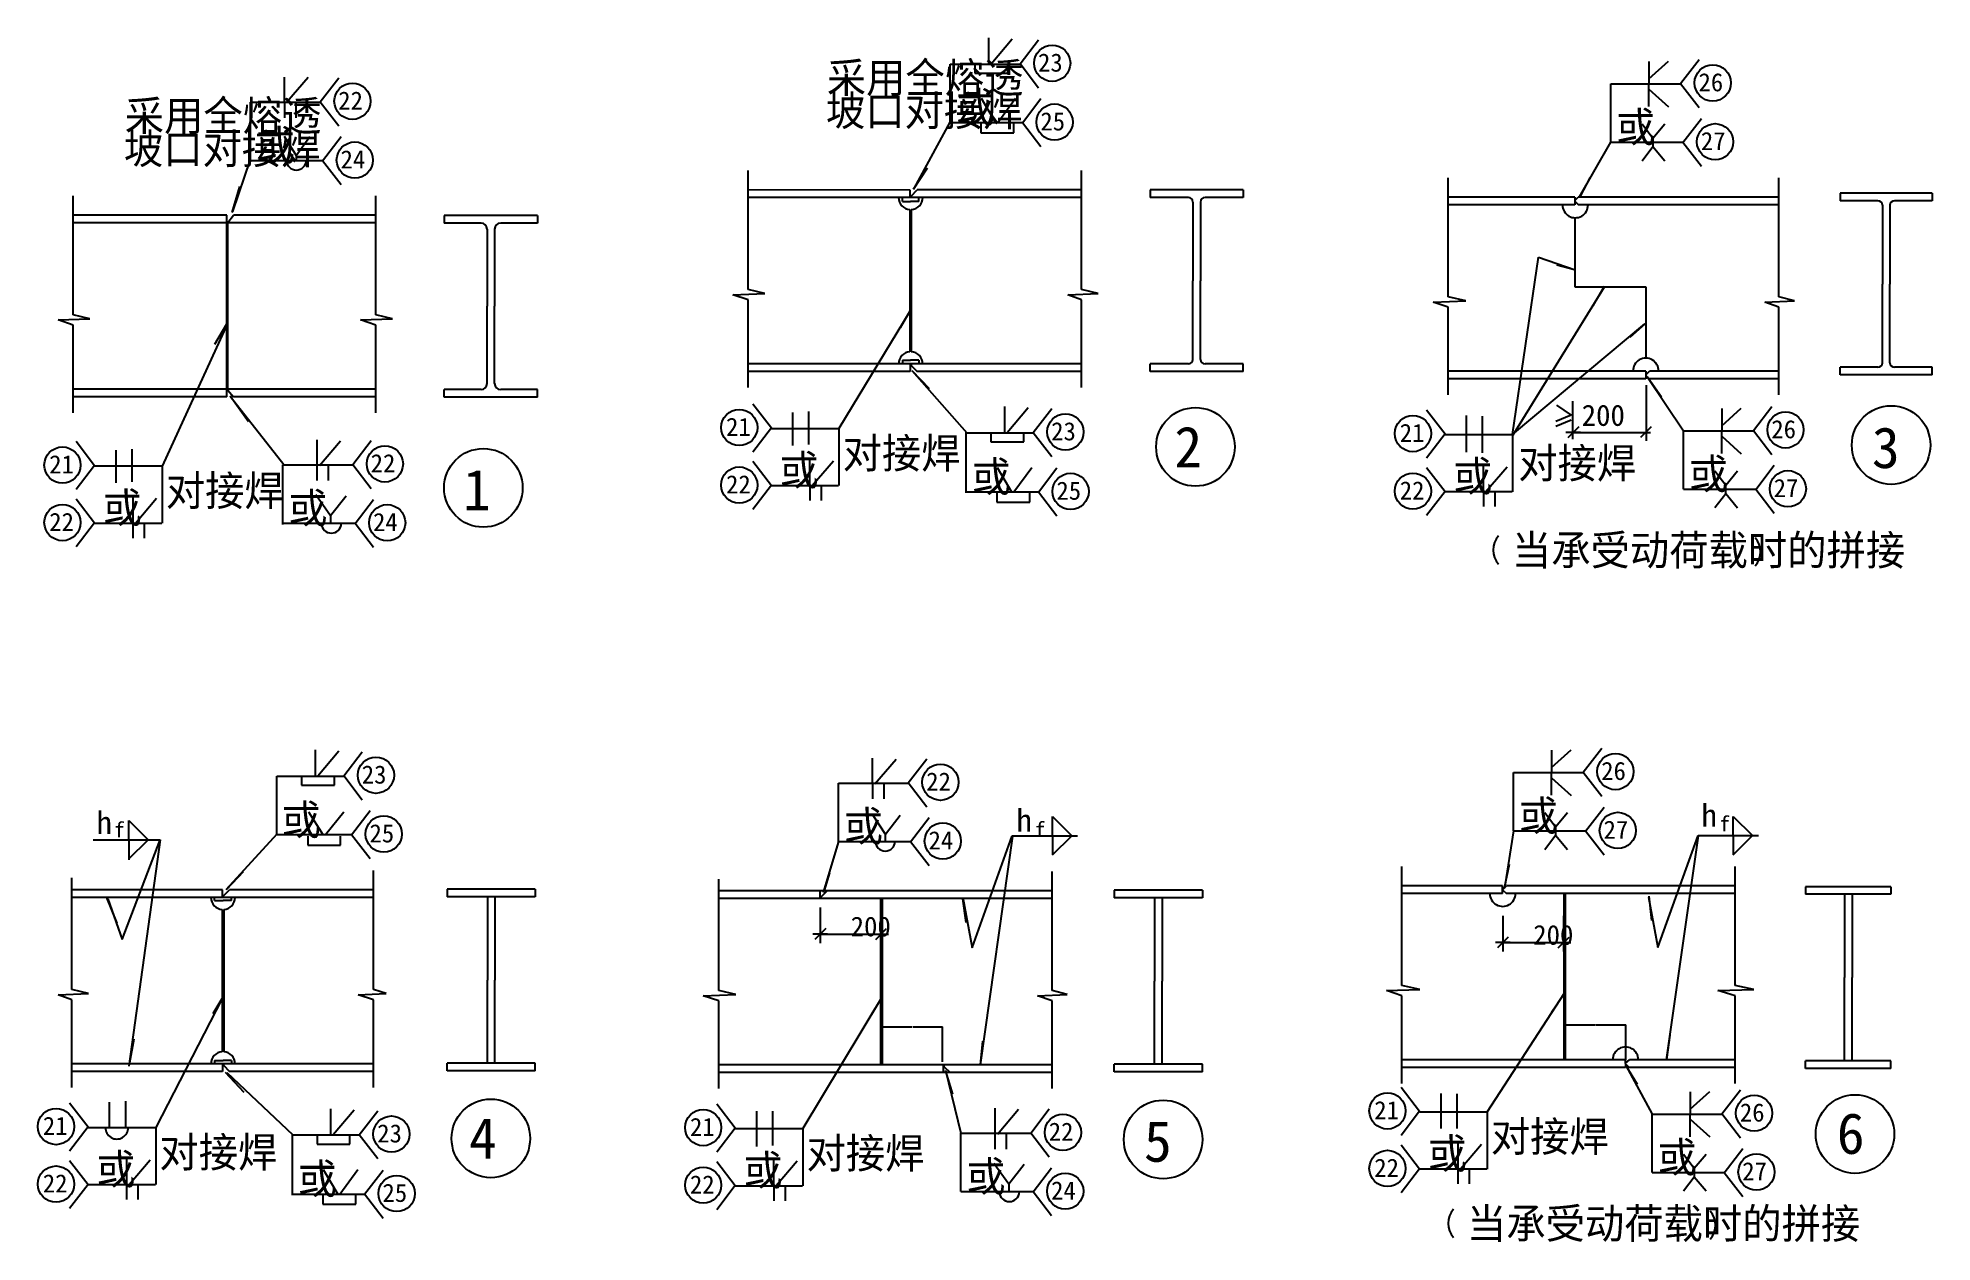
# Model space of a CAD drawing. Header units: metres. Extents: x 3397 to 9658, y 7120 to 11099.
import ezdxf

# ---------------------------------------------------------------- set-up
doc = ezdxf.new("R2010")
doc.units = ezdxf.units.M
for name, color, linetype in [('BOR', 3, 'Continuous'), ('FRAMING', 2, 'Continuous'), ('Z', 4, 'Continuous')]:
    doc.layers.add(name, color=color, linetype=linetype)
doc.dimstyles.get("Standard").update_dxf_attribs({"dimtxt": 2.5, "dimasz": 2.5, "dimexe": 1.25, "dimexo": 0.625, "dimtad": 1, "dimcen": 2.5, "dimazin": 3, "dimtfac": 1, "dimtmove": 0, "dimatfit": 3})

# ---------------------------------------------------------------- blocks, each defined once
blk = doc.blocks.new('CC')
blk.add_line((-24.24, 0), (24.24, 0))
at = {"layer": 'FRAMING', "color": 6}
blk.add_line((-17.83, -17.83), (17.83, 17.83), dxfattribs=at)
blk = doc.blocks.new('_CLOSEDFILLED')
at = {"color": 0, "linetype": 'BYBLOCK'}
blk.add_solid([(-1, 0), (0, 0), (-1, 0)], dxfattribs=at)
blk = doc.blocks.new('*D1')
for p, q in [((6187.25, 7715.12), (6187.25, 7831.28)), ((6187.5, 7831.28), (6286.015, 7831.28)), ((6289.015, 7831.28), (6387.53, 7831.28)), ((6387.78, 7715.12), (6387.78, 7831.28))]:
    blk.add_line(p, q)
at = {"layer": 'Defpoints'}
for p in [(6187.25, 7831.28), (6187.25, 7715.12), (6387.78, 7715.12)]:
    blk.add_point(p, dxfattribs=at)
at = {"xscale": 0.25, "yscale": 0.25, "rotation": 180}
blk.add_blockref('_CLOSEDFILLED', (6187.25, 7831.28), dxfattribs=at)
at = {"xscale": 0.25, "yscale": 0.25}
blk.add_blockref('_CLOSEDFILLED', (6387.78, 7831.28), dxfattribs=at)
at = {"insert": (6287.515, 7831.28), "char_height": 1, "attachment_point": 5}
blk.add_mtext('200', dxfattribs=at)
blk = doc.blocks.new('*D2')
for p, q in [((8445.4, 7721.9), (8445.4, 7838.06)), ((8445.65, 7838.06), (8544.165, 7838.06)), ((8547.165, 7838.06), (8645.68, 7838.06)), ((8645.93, 7721.9), (8645.93, 7838.06))]:
    blk.add_line(p, q)
at = {"layer": 'Defpoints'}
for p in [(8445.4, 7838.06), (8445.4, 7721.9), (8645.93, 7721.9)]:
    blk.add_point(p, dxfattribs=at)
at = {"xscale": 0.25, "yscale": 0.25, "rotation": 180}
blk.add_blockref('_CLOSEDFILLED', (8445.4, 7838.06), dxfattribs=at)
at = {"xscale": 0.25, "yscale": 0.25}
blk.add_blockref('_CLOSEDFILLED', (8645.93, 7838.06), dxfattribs=at)
at = {"insert": (8545.665, 7838.06), "char_height": 1, "attachment_point": 5}
blk.add_mtext('200', dxfattribs=at)

msp = doc.modelspace()

# ---------------------------------------------------------------- linework, layer by layer
for p, q in [((6538.96, 11098.79), (6538.96, 11013.37)), ((6547.6, 11013.37), (6617.47, 11095.3)), ((6643.6, 11012.77), (6704.82, 11092.37)), ((8722.12, 11020.86), (8722.12, 10948.26)), ((8722.21, 10963.21), (8786.73, 11021.64)), ((8826.75, 10947.66), (8887.98, 11027.26)), ((4211.55, 10969.33), (4211.55, 10883.91)), ((4220.19, 10887.53), (4290.06, 10969.45)), ((4330.49, 10887.17), (4391.71, 10966.77)), ((6412.99, 11012.04), (6644.92, 11012.04)), ((6412.99, 10820.4), (6412.99, 11012.04)), ((6494.31, 11012.04), (6494.31, 10981.97)), ((6494.31, 10981.97), (6603.1, 10981.97)), ((6603.1, 10981.97), (6603.1, 11012.04)), ((6643.6, 11013.64), (6704.82, 10934.04)), ((6514.98, 10899.67), (6562.83, 10819.02)), ((6570.04, 10819.02), (6629.01, 10900.07)), ((6651.39, 10818.44), (6712.61, 10898.04)), ((8596.15, 10753.9), (8596.15, 10946.93)), ((8596.15, 10946.93), (8828.08, 10946.93)), ((8722.12, 10872.11), (8722.12, 10944.7)), ((8722.21, 10929.75), (8786.73, 10871.32)), ((8826.75, 10948.52), (8887.98, 10868.93)), ((4099.88, 10689.79), (4099.88, 10886.44)), ((4099.88, 10886.44), (4331.82, 10886.44)), ((4211.99, 10884.18), (4211.99, 10834.28)), ((4249.44, 10884.18), (4249.44, 10834.28)), ((4330.49, 10888.04), (4391.71, 10808.44)), ((8834.55, 10753.33), (8895.77, 10832.93)), ((4211.27, 10773.97), (4250.95, 10710.54)), ((4250.95, 10710.54), (4295.83, 10773.07)), ((4338.28, 10692.84), (4399.51, 10772.44)), ((6293.84, 10601.12), (6412.99, 10820.4)), ((6413.23, 10819.02), (6652.26, 10819.02)), ((6513.79, 10815.42), (6513.79, 10785.35)), ((6513.79, 10785.35), (6622.58, 10785.35)), ((6622.58, 10785.35), (6622.58, 10815.42)), ((6651.39, 10819.3), (6712.61, 10739.71)), ((8699.91, 10814.75), (8735.53, 10767.72)), ((8735.53, 10767.72), (8774.9, 10814.91)), ((4250.95, 10710.54), (4250.95, 10693.47)), ((8492.55, 10574.08), (8596.18, 10753.9)), ((8596.18, 10753.9), (8835.42, 10753.9)), ((8699.91, 10693.09), (8735.53, 10740.12)), ((8734.89, 10768.1), (8734.89, 10739.74)), ((8735.53, 10740.12), (8774.9, 10692.93)), ((8834.55, 10754.19), (8895.77, 10674.6)), ((4098.51, 10696.96), (4040.95, 10525.01)), ((4100.12, 10693.42), (4339.15, 10693.42)), ((4338.28, 10693.7), (4399.51, 10614.11)), ((5744.76, 10266.98), (5744.76, 10660.68)), ((6846.22, 10266.98), (6846.22, 10660.68)), ((8058.25, 10242.9), (8058.25, 10636.61)), ((9151.79, 10242.9), (9151.79, 10636.61)), ((3513.52, 10183.65), (3513.52, 10577.36)), ((4514.18, 10183.65), (4514.18, 10577.36)), ((8270.81, 9788.18), (8357.02, 10374.24)), ((8357.02, 10374.24), (8477.98, 10332.64)), ((8273, 9787.71), (8575.17, 10276.26)), ((5693.67, 10250.04), (5800.41, 10254.28)), ((5744.76, 10233.11), (5693.67, 10250.04)), ((5800.41, 10254.28), (5744.76, 10266.98)), ((5744.76, 9943.12), (5744.76, 10233.11)), ((6801.3, 10250.04), (6901.87, 10254.28)), ((6846.22, 10233.11), (6801.3, 10250.04)), ((6901.87, 10254.28), (6846.22, 10266.98)), ((6846.22, 9943.12), (6846.22, 10233.11)), ((8009.25, 10225.97), (8116.95, 10230.2)), ((8058.25, 10209.03), (8009.25, 10225.97)), ((8116.95, 10230.2), (8058.25, 10242.9)), ((8058.25, 9919.05), (8058.25, 10209.03)), ((9105.2, 10225.97), (9203.26, 10230.2)), ((9151.79, 10209.03), (9105.2, 10225.97)), ((9203.26, 10230.2), (9151.79, 10242.9)), ((9151.79, 9919.05), (9151.79, 10209.03)), ((3464.49, 10166.72), (3569.17, 10170.95)), ((3513.52, 10149.78), (3464.49, 10166.72)), ((3569.17, 10170.95), (3513.52, 10183.65)), ((3513.52, 9859.8), (3513.52, 10149.78)), ((4023.62, 10154.94), (3807.92, 9684.09)), ((4463.08, 10166.72), (4569.83, 10170.95)), ((4514.18, 10149.78), (4463.08, 10166.72)), ((4569.83, 10170.95), (4514.18, 10183.65)), ((4514.18, 9859.8), (4514.18, 10149.78)), ((6280.35, 10197.27), (6045.05, 9808.07)), ((8270.81, 9788.18), (8709.23, 10154.5)), ((6286.31, 10000.28), (6467.56, 9793.94)), ((8717.45, 9978.25), (8836.8, 9800.45)), ((4032.68, 9914.51), (4210.11, 9689.62)), ((8469.56, 9898.61), (8469.56, 9773.05)), ((8712.87, 9951.37), (8712.87, 9767.89)), ((5821.77, 9809.14), (5760.54, 9888.74)), ((5891.39, 9860.79), (5891.39, 9752.44)), ((5944.79, 9864.12), (5944.79, 9755.78)), ((6592.2, 9880.45), (6592.2, 9795.04)), ((6600.83, 9795.04), (6670.7, 9876.97)), ((6687.09, 9794.44), (6748.31, 9874.04)), ((8048.52, 9789.12), (7987.3, 9868.72)), ((8118.15, 9850.78), (8118.15, 9729.5)), ((8171.55, 9849.16), (8171.55, 9727.89)), ((8962.78, 9874.38), (8962.78, 9801.79)), ((8962.86, 9816.74), (9027.39, 9875.17)), ((9067.41, 9801.19), (9128.64, 9880.78)), ((4318.83, 9770.93), (4318.83, 9685.51)), ((4327.46, 9685.51), (4397.33, 9767.44)), ((4437.77, 9688.77), (4498.99, 9768.37)), ((5821.77, 9810), (5760.54, 9730.41)), ((5822.16, 9808.41), (6044.96, 9808.41)), ((6044.96, 9808.41), (6044.96, 9619.36)), ((6466.01, 9595.01), (6466.01, 9795.7)), ((6466.22, 9793.71), (6688.42, 9793.71)), ((6547.55, 9793.71), (6547.55, 9763.64)), ((6656.33, 9763.64), (6656.33, 9793.71)), ((6687.09, 9795.31), (6748.31, 9715.71)), ((8048.52, 9789.99), (7987.3, 9710.39)), ((8048.91, 9788.39), (8271.72, 9788.39)), ((8271.72, 9788.39), (8271.72, 9599.34)), ((8473.38, 9795.39), (8702.26, 9795.39)), ((8679.01, 9795.39), (8727.5, 9795.39)), ((8836.8, 9800.45), (9068.74, 9800.45)), ((8836.8, 9607.43), (8836.8, 9800.45)), ((8962.78, 9725.63), (8962.78, 9798.23)), ((8962.86, 9783.28), (9027.39, 9724.85)), ((9067.41, 9802.05), (9128.64, 9722.46)), ((3584.63, 9685.16), (3523.41, 9764.75)), ((3654.26, 9736.8), (3654.26, 9628.46)), ((3707.66, 9740.14), (3707.66, 9631.79)), ((5948.13, 9704.97), (5948.13, 9619.56)), ((6547.55, 9763.64), (6656.33, 9763.64)), ((3584.63, 9686.02), (3523.41, 9606.43)), ((3585.02, 9684.42), (3807.83, 9684.42)), ((3807.83, 9684.42), (3807.83, 9495.38)), ((4207.16, 9491.39), (4207.16, 9688.04)), ((4207.16, 9688.04), (4439.09, 9688.04)), ((4319.26, 9685.78), (4319.26, 9635.88)), ((4356.72, 9685.78), (4356.72, 9635.88)), ((4437.77, 9689.64), (4498.99, 9610.04)), ((5821.77, 9618.96), (5760.54, 9698.56)), ((5956.77, 9619.56), (6026.64, 9701.49)), ((6568.01, 9679.28), (6615.85, 9598.63)), ((6623.06, 9598.63), (6682.03, 9679.69)), ((6704.41, 9598.06), (6765.63, 9677.66)), ((8048.52, 9598.94), (7987.3, 9678.54)), ((8174.89, 9684.96), (8174.89, 9599.54)), ((8183.52, 9599.54), (8253.39, 9681.47)), ((8940.57, 9668.28), (8976.18, 9621.25)), ((8976.18, 9621.25), (9015.56, 9668.44)), ((9075.2, 9606.86), (9136.43, 9686.45)), ((3711, 9580.99), (3711, 9495.58)), ((4315.66, 9589.51), (4364.81, 9520.87)), ((4364.81, 9520.87), (4416.36, 9585.92)), ((5821.77, 9620.46), (5760.54, 9540.87)), ((5822.4, 9619.54), (6043.9, 9619.54)), ((5948.57, 9619.83), (5948.57, 9569.93)), ((5986.02, 9619.83), (5986.02, 9569.93)), ((6466.25, 9598.63), (6705.28, 9598.63)), ((6566.82, 9595.03), (6566.82, 9564.97)), ((6675.6, 9564.97), (6675.6, 9595.03)), ((6704.41, 9598.92), (6765.63, 9519.33)), ((8048.52, 9599.81), (7987.3, 9520.21)), ((8049.15, 9599.52), (8270.65, 9599.52)), ((8175.33, 9599.81), (8175.33, 9549.91)), ((8212.78, 9599.81), (8212.78, 9549.91)), ((8836.83, 9607.43), (9076.08, 9607.43)), ((8940.57, 9546.62), (8976.18, 9593.65)), ((8975.55, 9621.63), (8975.55, 9593.27)), ((8976.18, 9593.65), (9015.56, 9546.46)), ((9075.2, 9607.72), (9136.43, 9528.12)), ((3584.63, 9494.98), (3523.41, 9574.58)), ((3719.63, 9495.58), (3789.5, 9577.5)), ((4364.81, 9520.87), (4364.81, 9495.02)), ((4445.56, 9494.44), (4506.78, 9574.04)), ((6566.82, 9564.97), (6675.6, 9564.97)), ((3584.63, 9496.48), (3523.41, 9416.88)), ((3585.26, 9495.55), (3806.76, 9495.55)), ((3711.43, 9495.84), (3711.43, 9445.94)), ((3748.89, 9495.84), (3748.89, 9445.94)), ((4207.4, 9495.02), (4446.43, 9495.02)), ((4445.56, 9495.3), (4506.78, 9415.71)), ((4313.38, 8746.25), (4313.38, 8660.84)), ((4322.02, 8660.84), (4391.89, 8742.76)), ((4408.27, 8660.24), (4469.5, 8739.83)), ((6155.08, 8719.26), (6155.08, 8633.85)), ((6163.72, 8633.85), (6233.59, 8715.77)), ((6274.02, 8637.11), (6335.24, 8716.7)), ((8400.51, 8745.32), (8400.51, 8672.73)), ((8400.6, 8687.68), (8465.12, 8746.11)), ((8505.14, 8672.13), (8566.37, 8751.72)), ((4187.41, 8659.5), (4409.6, 8659.5)), ((4187.41, 8466.48), (4187.41, 8659.5)), ((4268.73, 8659.5), (4268.73, 8629.44)), ((4377.51, 8629.44), (4377.51, 8659.5)), ((4408.27, 8661.1), (4469.5, 8581.51)), ((8274.54, 8671.39), (8506.47, 8671.39)), ((8274.54, 8478.37), (8274.54, 8671.39)), ((8400.51, 8596.57), (8400.51, 8669.17)), ((8400.6, 8654.22), (8465.12, 8595.79)), ((8505.14, 8672.99), (8566.37, 8593.39)), ((4268.73, 8629.44), (4377.51, 8629.44)), ((6043.41, 8636.37), (6275.35, 8636.37)), ((6043.41, 8443.35), (6043.41, 8636.37)), ((6155.52, 8634.11), (6155.52, 8584.21)), ((6192.97, 8634.11), (6192.97, 8584.21)), ((6274.02, 8637.97), (6335.24, 8558.37)), ((4291.28, 8541.08), (4339.01, 8466.51)), ((4347.65, 8466.51), (4408.84, 8541.92)), ((4433.91, 8465.91), (4495.13, 8545.5)), ((6154.72, 8533.4), (6198.43, 8466.86)), ((6198.58, 8467.8), (6247.11, 8530.98)), ((6281.81, 8442.78), (6343.04, 8522.37)), ((6751.03, 8462.22), (6751.03, 8525.69)), ((6751.03, 8525.69), (6814.47, 8462.35)), ((8378.3, 8539.22), (8413.92, 8492.19)), ((8413.92, 8492.19), (8453.29, 8539.38)), ((8512.94, 8477.79), (8574.16, 8557.39)), ((9000.92, 8526.37), (9064.36, 8463.03)), ((9000.92, 8462.9), (9000.92, 8526.37)), ((3697.74, 8449.01), (3697.74, 8512.48)), ((3697.74, 8512.48), (3761.17, 8449.14)), ((4019.85, 8284.52), (4187.73, 8468.78)), ((4187.41, 8466.48), (4434.78, 8466.48)), ((4289.01, 8461.36), (4289.01, 8431.29)), ((4397.79, 8431.29), (4397.79, 8461.36)), ((4433.91, 8466.77), (4495.13, 8387.17)), ((6198.15, 8468.43), (6198.15, 8443.51)), ((6484.78, 8092.54), (6617.89, 8462.48)), ((6618.79, 8461.61), (6512.24, 7705.31)), ((6617.89, 8462.48), (6833.57, 8462.48)), ((6751.03, 8462.48), (6751.03, 8399)), ((6751.03, 8399), (6814.47, 8462.35)), ((8274.54, 8478.37), (8244.9, 8289.36)), ((8274.57, 8478.37), (8513.81, 8478.37)), ((8378.3, 8417.55), (8413.92, 8464.58)), ((8413.28, 8492.57), (8413.28, 8464.2)), ((8413.92, 8464.58), (8453.29, 8417.4)), ((8512.94, 8478.66), (8574.16, 8399.06)), ((8751.38, 8093.22), (8884.49, 8463.16)), ((8885.39, 8462.3), (8779.31, 7721.86)), ((8884.49, 8463.16), (9084.55, 8463.16)), ((9000.92, 8463.16), (9000.92, 8399.69)), ((9000.92, 8399.69), (9064.36, 8463.03)), ((3580.37, 8448.9), (3801.38, 8448.9)), ((3676.1, 8119.49), (3801.02, 8448.93)), ((3697.74, 8385.79), (3761.17, 8449.14)), ((3697.74, 8448.9), (3697.74, 8383.05)), ((3801.02, 8448.93), (3698.14, 7701.3)), ((4289.01, 8431.29), (4397.79, 8431.29)), ((6043.38, 8443.34), (5992.56, 8274.95)), ((6043.41, 8443.35), (6282.68, 8443.35)), ((6281.81, 8443.64), (6343.04, 8364.04)), ((4507.01, 7954.22), (4507.01, 8347.93)), ((6749.38, 7950.67), (6749.38, 8344.38)), ((7906.05, 7967.56), (7906.05, 8361.27)), ((9007.51, 7967.56), (9007.51, 8361.27)), ((3508.88, 7954.22), (3508.88, 8322.85)), ((5647.93, 7950.67), (5647.93, 8319.3)), ((3628.75, 8254.11), (3676.1, 8119.49)), ((5983.24, 8225.77), (5983.24, 8107.74)), ((6184.18, 8225.77), (6184.18, 8107.74)), ((6454.02, 8258.37), (6484.78, 8092.54)), ((8720.62, 8259.06), (8751.38, 8093.22)), ((8239.35, 8197.97), (8239.35, 8079.95)), ((8440.29, 8197.97), (8440.29, 8079.95)), ((5984.24, 8137.74), (6183.18, 8137.74)), ((8240.35, 8109.95), (8439.29, 8109.95)), ((3564.96, 7941.52), (3508.88, 7954.22)), ((4547.9, 7941.52), (4507.01, 7954.22)), ((7854.93, 7950.63), (7964.85, 7954.86)), ((7964.85, 7954.86), (7906.05, 7967.56)), ((8950.22, 7950.63), (9069.38, 7954.86)), ((9069.38, 7954.86), (9007.51, 7967.56)), ((3463.65, 7937.29), (3564.96, 7941.52)), ((3508.88, 7920.35), (3463.65, 7937.29)), ((3508.88, 7630.36), (3508.88, 7920.35)), ((4006.61, 7925.11), (3786.68, 7498.27)), ((4455.71, 7937.29), (4547.9, 7941.52)), ((4507.01, 7920.35), (4455.71, 7937.29)), ((4507.01, 7630.36), (4507.01, 7920.35)), ((5596.62, 7933.74), (5704, 7937.97)), ((5647.93, 7916.8), (5596.62, 7933.74)), ((5704, 7937.97), (5647.93, 7950.67)), ((5647.93, 7626.81), (5647.93, 7916.8)), ((6182.62, 7921.56), (5925.72, 7494.72)), ((6701.11, 7933.74), (6799.38, 7937.97)), ((6749.38, 7916.8), (6701.11, 7933.74)), ((6799.38, 7937.97), (6749.38, 7950.67)), ((6749.38, 7626.81), (6749.38, 7916.8)), ((7906.05, 7933.7), (7854.93, 7950.63)), ((7906.05, 7643.71), (7906.05, 7933.7)), ((8440.75, 7940.18), (8187.57, 7549.95)), ((9007.51, 7933.7), (8950.22, 7950.63)), ((9007.51, 7643.71), (9007.51, 7933.7)), ((8646, 7702.99), (8732.91, 7542.73)), ((4021.64, 7680.22), (4239.85, 7473.88)), ((6449.47, 7478.75), (6398.21, 7687.23)), ((3563.39, 7499.34), (3502.17, 7578.93)), ((3633.01, 7582.01), (3633.01, 7496.6)), ((3686.42, 7585.35), (3686.42, 7499.94)), ((7964.28, 7551.02), (7903.06, 7630.62)), ((8033.91, 7610.42), (8033.91, 7495.32)), ((8087.31, 7609.75), (8087.31, 7495.44)), ((8858.88, 7616.66), (8858.88, 7544.07)), ((8858.97, 7559.02), (8923.49, 7617.45)), ((8963.52, 7543.47), (9024.74, 7623.06)), ((4364.49, 7560.4), (4364.49, 7474.99)), ((4373.13, 7474.99), (4443, 7556.91)), ((4459.39, 7474.39), (4520.61, 7553.98)), ((5702.43, 7495.79), (5641.21, 7575.38)), ((5772.32, 7551.89), (5772.06, 7436.11)), ((5825.72, 7552.18), (5825.46, 7439.44)), ((6560.06, 7562.31), (6560.06, 7476.9)), ((6568.69, 7476.9), (6638.56, 7558.83)), ((6679, 7480.16), (6740.22, 7559.76)), ((7964.28, 7551.88), (7903.06, 7472.29)), ((7964.67, 7550.29), (8187.48, 7550.29)), ((8187.48, 7550.29), (8187.48, 7361.24)), ((8732.91, 7542.73), (8964.84, 7542.73)), ((8732.91, 7349.71), (8732.91, 7542.73)), ((8858.88, 7467.91), (8858.88, 7540.51)), ((8858.97, 7525.56), (8923.49, 7467.13)), ((8963.52, 7544.33), (9024.74, 7464.73)), ((3563.39, 7500.2), (3502.17, 7420.61)), ((3563.78, 7498.6), (3786.58, 7498.6)), ((3786.58, 7498.6), (3786.58, 7309.56)), ((4238.31, 7274.96), (4238.31, 7475.65)), ((4238.52, 7473.65), (4460.71, 7473.65)), ((4319.84, 7473.65), (4319.84, 7443.58)), ((4428.63, 7443.58), (4428.63, 7473.65)), ((4459.39, 7475.25), (4520.61, 7395.65)), ((5702.43, 7496.65), (5641.21, 7417.05)), ((5702.82, 7495.05), (5925.63, 7495.05)), ((5925.63, 7495.05), (5925.63, 7306.01)), ((6448.39, 7286.4), (6448.39, 7479.43)), ((6448.39, 7479.43), (6680.32, 7479.43)), ((6560.49, 7477.16), (6560.49, 7427.27)), ((6597.94, 7477.16), (6597.94, 7427.27)), ((6679, 7481.02), (6740.22, 7401.43)), ((3563.39, 7309.16), (3502.17, 7388.76)), ((3689.75, 7395.17), (3689.75, 7309.76)), ((3698.39, 7309.76), (3768.26, 7391.68)), ((4319.84, 7443.58), (4428.63, 7443.58)), ((5828.8, 7391.62), (5828.8, 7306.21)), ((7964.28, 7360.84), (7903.06, 7440.44)), ((8090.65, 7446.85), (8090.65, 7361.44)), ((8099.28, 7361.44), (8169.15, 7443.36)), ((8836.67, 7410.56), (8872.29, 7363.53)), ((8872.29, 7363.53), (8911.67, 7410.72)), ((8971.31, 7349.14), (9032.53, 7428.73)), ((4340.3, 7359.23), (4388.15, 7278.58)), ((4395.36, 7278.58), (4454.33, 7359.63)), ((4476.71, 7278.01), (4537.93, 7357.6)), ((5702.43, 7305.61), (5641.21, 7385.2)), ((5837.43, 7306.21), (5907.3, 7388.13)), ((6556.89, 7380.9), (6606.03, 7312.26)), ((6606.03, 7312.26), (6657.59, 7377.31)), ((6686.79, 7285.83), (6748.01, 7365.43)), ((7964.28, 7361.7), (7903.06, 7282.11)), ((7964.91, 7361.42), (8186.41, 7361.42)), ((8091.09, 7361.7), (8091.09, 7311.81)), ((8128.54, 7361.7), (8128.54, 7311.81)), ((8732.94, 7349.71), (8972.18, 7349.71)), ((8836.67, 7288.9), (8872.29, 7335.93)), ((8871.65, 7363.91), (8871.65, 7335.55)), ((8872.29, 7335.93), (8911.67, 7288.74)), ((8971.31, 7350), (9032.53, 7270.4)), ((3563.39, 7310.02), (3502.17, 7230.43)), ((3564.02, 7309.73), (3785.52, 7309.73)), ((3690.19, 7310.02), (3690.19, 7260.12)), ((3727.64, 7310.02), (3727.64, 7260.12)), ((4238.55, 7278.58), (4477.58, 7278.58)), ((4339.11, 7274.98), (4339.11, 7244.91)), ((4447.9, 7244.91), (4447.9, 7274.98)), ((4476.71, 7278.87), (4537.93, 7199.27)), ((5702.43, 7306.47), (5641.21, 7226.88)), ((5703.06, 7306.18), (5924.56, 7306.18)), ((5829.23, 7306.47), (5829.23, 7256.57)), ((5866.69, 7306.47), (5866.69, 7256.57)), ((6448.39, 7286.4), (6687.66, 7286.4)), ((6606.03, 7312.26), (6606.03, 7286.4)), ((6686.79, 7286.69), (6748.01, 7207.1)), ((4339.11, 7244.91), (4447.9, 7244.91))]:
    msp.add_line(p, q)
for points in [[(6336.23, 10668.28), (6290.67, 10597.75)], [(4063.13, 10607.53), (4038.75, 10521.46)], [(8527.4, 10636.56), (8494.49, 10575.44)], [(8417.57, 10348.54), (8476.26, 10333.14)], [(8537.51, 10212.99), (8575.68, 10278.07)], [(3981.66, 10086.33), (4022.19, 10153.83)], [(6248.14, 10142.08), (6279.96, 10196.98)], [(8660.05, 10109.55), (8710.64, 10155.19)], [(6344.42, 9938.83), (6287.51, 9998.75)], [(8764.26, 9911.91), (8717.59, 9978.2)], [(4093.8, 9829.86), (4032.82, 9914.46)], [(8260.2, 8367.64), (8244.08, 8289.47)], [(6464.92, 8176.1), (6454.02, 8254.08)], [(8732.38, 8182.79), (8723.2, 8262.49)], [(3976.35, 7875.35), (4005.81, 7924.21)], [(6152.36, 7871.8), (6181.82, 7920.66)], [(8400.75, 7879.29), (8440.9, 7939.43)], [(3714.57, 7790.5), (3700.06, 7711.59)], [(6519.97, 7783.54), (6512.21, 7705)], [(8791.24, 7803.83), (8780.68, 7722.95)], [(8684.69, 7640.61), (8645.89, 7703.03)], [(4078.6, 7614.52), (4017.62, 7680.13)], [(6421.87, 7608.99), (6398.7, 7684.52)]]:
    msp.add_lwpolyline(points)
for centre in [(6749.93, 11014.99), (8933.09, 10949.87), (4436.82, 10889.39), (6757.72, 10820.66), (8940.88, 10755.54), (4444.62, 10695.05), (5715.43, 9811.35), (6793.42, 9796.66), (7942.19, 9791.34), (9173.75, 9803.4), (3478.3, 9687.37), (4544.1, 9690.99), (5715.43, 9621.18), (6810.74, 9600.27), (7942.19, 9601.16), (9181.54, 9609.07), (3478.3, 9497.19), (4551.89, 9496.66), (4514.61, 8662.45), (8611.48, 8674.34), (6380.35, 8639.32), (4540.24, 8468.12), (8619.27, 8480.01), (6388.14, 8444.99), (7857.95, 7553.23), (9069.85, 7545.68), (3457.06, 7501.55), (4565.72, 7476.6), (5596.1, 7498), (6785.33, 7482.38), (7857.95, 7363.05), (9077.64, 7351.35), (3457.06, 7311.37), (4583.04, 7280.22), (5596.1, 7307.82), (6793.12, 7288.04)]:
    msp.add_circle(centre, 59.91)
for centre, radius, start, end in [((4251.39, 10695.11), 33.08, 182.19, 357.81), ((4367.07, 9495.34), 33.08, 182.19, 357.81), ((6197.84, 8445.04), 33.08, 182.19, 357.81), ((3658.08, 7498), 37.82, 179.09, 0.91), ((6608.3, 7286.73), 33.08, 182.19, 357.81)]:
    msp.add_arc(centre, radius, start, end)
at = {"layer": 'BOR'}
for centre in [(7223.37, 9747.44), (9522.85, 9753.42), (4869.56, 9612.04), (4894.29, 7462.35), (7116.52, 7458.8), (9403.38, 7476.69)]:
    msp.add_circle(centre, 129.85, dxfattribs=at)
at = {"layer": 'FRAMING'}
for p, q in [((6280.43, 10596.04), (5745.6, 10596.38)), ((6280.41, 10576.21), (6280.43, 10596.04)), ((6283.26, 10576.21), (6303.67, 10596.61)), ((6843.59, 10596.38), (6303.44, 10596.38)), ((7073.33, 10596.38), (7073.33, 10571.38)), ((7381.46, 10596.38), (7073.33, 10596.38)), ((7381.46, 10596.38), (7381.46, 10571.38)), ((9658.29, 10585.57), (9354.56, 10585.57)), ((9354.56, 10585.57), (9354.56, 10560.57)), ((9658.29, 10585.57), (9658.29, 10560.57)), ((6843.59, 10571.38), (5745.6, 10571.38)), ((6254.96, 10558.61), (6254.96, 10571.38)), ((6254.96, 10558.61), (6281.99, 10558.61)), ((6279.46, 10531.69), (6279.46, 10061.44)), ((6280.41, 10571.46), (6280.41, 10576.21)), ((6309.02, 10558.61), (6281.99, 10558.61)), ((6283.26, 10571.46), (6283.26, 10576.21)), ((6284.14, 10531.69), (6284.14, 10061.45)), ((6309.02, 10558.61), (6309.02, 10571.38)), ((7199.93, 10571.38), (7073.33, 10571.38)), ((7214.93, 10556.38), (7214.93, 10296.38)), ((7239.93, 10556.38), (7239.93, 10296.38)), ((7381.46, 10571.38), (7254.93, 10571.38)), ((8476.99, 10572.3), (8059.09, 10572.3)), ((8476.99, 10547.3), (8059.09, 10547.3)), ((8476.99, 10572.3), (8476.99, 10547.3)), ((8476.99, 10561.2), (8488.48, 10572.3)), ((8477.05, 10561.6), (8477.05, 10559.04)), ((8477.05, 10559.04), (8489.67, 10546.95)), ((9151.79, 10572.3), (8488.48, 10572.3)), ((9149.17, 10547.3), (8489.67, 10546.95)), ((9478.93, 10560.57), (9354.56, 10560.57)), ((9493.93, 10545.57), (9493.93, 10285.57)), ((9518.93, 10545.57), (9518.93, 10285.57)), ((9658.29, 10560.57), (9533.93, 10560.57)), ((4021.58, 10513.05), (3514.36, 10513.05)), ((4021.58, 10488.05), (3514.36, 10488.05)), ((4021.58, 10488.05), (4021.58, 10513.05)), ((4511.55, 10488.05), (4021.58, 10488.05)), ((4021.58, 9938.05), (4021.58, 10488.05)), ((4024.81, 10488.6), (4044.11, 10513.05)), ((4024.81, 10488.05), (4024.81, 10488.6)), ((4024.81, 9938.05), (4024.81, 10488.05)), ((4511.55, 10513.05), (4044.11, 10513.05)), ((4740.32, 10511.85), (4740.32, 10486.85)), ((5048.37, 10511.85), (4740.32, 10511.85)), ((4861.85, 10486.85), (4740.32, 10486.85)), ((4881.85, 10466.85), (4881.85, 10211.85)), ((4906.85, 10466.85), (4906.85, 10211.85)), ((5048.37, 10486.85), (4926.85, 10486.85)), ((5048.37, 10511.85), (5048.37, 10486.85)), ((8476.99, 10504.49), (8476.99, 10276.42)), ((7214.93, 10036.38), (7214.93, 10296.38)), ((7239.93, 10036.38), (7239.93, 10296.38)), ((8476.99, 10276.42), (8712.11, 10276.42)), ((8712.11, 10276.42), (8712.11, 10040.53)), ((9493.93, 10025.57), (9493.93, 10285.57)), ((9518.93, 10025.57), (9518.93, 10285.57)), ((4881.85, 9956.85), (4881.85, 10211.85)), ((4906.85, 9956.85), (4906.85, 10211.85)), ((6845.51, 10021.38), (5743.86, 10021.38)), ((6254.72, 10033.97), (6281.99, 10033.97)), ((6254.72, 10033.97), (6254.72, 10021.93)), ((6280.41, 10021.56), (6280.41, 10016.82)), ((6309.55, 10033.97), (6281.99, 10033.97)), ((6283.26, 10021.56), (6283.26, 10016.82)), ((6309.55, 10033.97), (6309.55, 10021.65)), ((7073.33, 9996.38), (7073.33, 10021.38)), ((7199.93, 10021.38), (7073.33, 10021.38)), ((7381.46, 10021.38), (7254.93, 10021.38)), ((7381.46, 9996.38), (7381.46, 10021.38)), ((6280.46, 9996.38), (5743.86, 9996.38)), ((6280.41, 10016.82), (6280.46, 9996.38)), ((6283.26, 10016.82), (6303.71, 9996.38)), ((6845.51, 9996.38), (6303.71, 9996.38)), ((7381.46, 9996.38), (7073.33, 9996.38)), ((8712.11, 9997.3), (8057.35, 9997.3)), ((8712.11, 9972.3), (8058.25, 9972.3)), ((8712.05, 9985.17), (8724.62, 9997.3)), ((8712.11, 9997.3), (8712.11, 9972.3)), ((8712.11, 9983.01), (8723.29, 9972.3)), ((9151.09, 9972.3), (8723.29, 9972.3)), ((9151.09, 9997.3), (8724.62, 9997.3)), ((9354.56, 9985.57), (9354.56, 10010.57)), ((9478.93, 10010.57), (9354.56, 10010.57)), ((9658.29, 9985.57), (9354.56, 9985.57)), ((9658.29, 10010.57), (9533.93, 10010.57)), ((9658.29, 9985.57), (9658.29, 10010.57)), ((4024.81, 9938.05), (3512.62, 9938.05)), ((4021.58, 9913.05), (3512.62, 9913.05)), ((4021.58, 9913.05), (4021.58, 9938.05)), ((4024.81, 9938.05), (4024.81, 9937.59)), ((4024.81, 9934.78), (4024.81, 9938.05)), ((4513.47, 9938.05), (4024.81, 9938.05)), ((4024.81, 9934.78), (4043.94, 9913.05)), ((4513.47, 9913.05), (4043.94, 9913.05)), ((4740.32, 9911.85), (4740.32, 9936.85)), ((4861.85, 9936.85), (4740.32, 9936.85)), ((5048.37, 9911.85), (4740.32, 9911.85)), ((5048.37, 9936.85), (4926.85, 9936.85)), ((5048.37, 9911.85), (5048.37, 9936.85)), ((8695.44, 9779.2), (8731.1, 9814.87)), ((4007.8, 8283.62), (3509.73, 8283.62)), ((4007.55, 8263.45), (4007.57, 8283.86)), ((4010.4, 8263.45), (4030.82, 8283.86)), ((4504.39, 8283.62), (4030.59, 8283.62)), ((5040.81, 8285.78), (4749.79, 8285.78)), ((4749.79, 8285.78), (4749.79, 8260.78)), ((5040.81, 8285.78), (5040.81, 8260.78)), ((6749.38, 8280.07), (5648.77, 8280.07)), ((5982.67, 8259.9), (5982.68, 8280.31)), ((5985.52, 8259.9), (6005.94, 8280.31)), ((6955.18, 8282.23), (6955.18, 8257.23)), ((7246.2, 8282.23), (6955.18, 8282.23)), ((7246.2, 8282.23), (7246.2, 8257.23)), ((8238.77, 8296.97), (7906.9, 8296.97)), ((8238.53, 8271.97), (7906.9, 8271.97)), ((8238.53, 8271.97), (8238.57, 8297.17)), ((8238.81, 8285.12), (8251.07, 8296.97)), ((8238.87, 8282.96), (8251.35, 8271.97)), ((9007.51, 8296.97), (8251.07, 8296.97)), ((9004.88, 8271.97), (8251.35, 8271.97)), ((8440.75, 8271.97), (8440.75, 7721.97)), ((8445.43, 8271.97), (8445.43, 7721.97)), ((9239.96, 8293.87), (9239.96, 8268.87)), ((9522.25, 8293.87), (9239.96, 8293.87)), ((9522.25, 8268.87), (9239.96, 8268.87)), ((9368.64, 8268.87), (9368.64, 7993.87)), ((9393.64, 8268.87), (9393.64, 7993.87)), ((9522.25, 8293.87), (9522.25, 8268.87)), ((4504.39, 8258.62), (3509.73, 8258.62)), ((3980.73, 8248.11), (3980.73, 8258.62)), ((3980.73, 8248.11), (4009.14, 8248.11)), ((4006.61, 8218.93), (4006.61, 7748.68)), ((4007.55, 8258.71), (4007.55, 8263.45)), ((4037.54, 8248.11), (4009.14, 8248.11)), ((4010.4, 8258.71), (4010.4, 8263.45)), ((4011.28, 8218.93), (4011.28, 7748.69)), ((4037.54, 8248.11), (4037.54, 8258.62)), ((5040.81, 8260.78), (4749.79, 8260.78)), ((4882.8, 8260.78), (4882.8, 7985.78)), ((4907.8, 8260.78), (4907.8, 7985.78)), ((6746.76, 8255.07), (5648.77, 8255.07)), ((5982.67, 8255.16), (5982.67, 8259.9)), ((5985.52, 8255.16), (5985.52, 8259.9)), ((6182.62, 8255.07), (6182.62, 7705.07)), ((6187.3, 8255.07), (6187.3, 7705.07)), ((7246.2, 8257.23), (6955.18, 8257.23)), ((7088.19, 8257.23), (7088.19, 7982.23)), ((7113.19, 8257.23), (7113.19, 7982.23)), ((4882.8, 7710.78), (4882.8, 7985.78)), ((4907.8, 7710.78), (4907.8, 7985.78)), ((7088.19, 7707.23), (7088.19, 7982.23)), ((7113.19, 7707.23), (7113.19, 7982.23)), ((9368.64, 7718.87), (9368.64, 7993.87)), ((9393.64, 7718.87), (9393.64, 7993.87)), ((4506.31, 7708.62), (3507.99, 7708.62)), ((3980.73, 7720.05), (3980.73, 7708.89)), ((3980.73, 7720.05), (4009.14, 7720.05)), ((4007.55, 7708.81), (4007.55, 7704.06)), ((4007.55, 7704.06), (4007.68, 7683.62)), ((4037.54, 7720.05), (4009.14, 7720.05)), ((4010.4, 7708.81), (4010.4, 7704.06)), ((4010.4, 7704.06), (4030.85, 7683.62)), ((4037.54, 7720.05), (4037.54, 7708.89)), ((5040.81, 7710.78), (4749.79, 7710.78)), ((4749.79, 7685.78), (4749.79, 7710.78)), ((5040.81, 7685.78), (5040.81, 7710.78)), ((6748.67, 7705.07), (5647.03, 7705.07)), ((6389.23, 7705.26), (6389.23, 7700.51)), ((6392.08, 7705.26), (6392.08, 7700.51)), ((6955.18, 7682.23), (6955.18, 7707.23)), ((7246.2, 7707.23), (6955.18, 7707.23)), ((7246.2, 7682.23), (7246.2, 7707.23)), ((8644.24, 7721.97), (7905.16, 7721.97)), ((8644.24, 7721.97), (8644.33, 7696.97)), ((8644.32, 7710.68), (8657.71, 7721.97)), ((8644.38, 7708.52), (8656.45, 7696.97)), ((9006.8, 7721.97), (8657.71, 7721.97)), ((9522.25, 7718.87), (9239.96, 7718.87)), ((9239.96, 7693.87), (9239.96, 7718.87)), ((9522.25, 7693.87), (9522.25, 7718.87)), ((4007.68, 7683.62), (3507.99, 7683.62)), ((4506.31, 7683.62), (4030.85, 7683.62)), ((5040.81, 7685.78), (4749.79, 7685.78)), ((6748.67, 7680.07), (5647.93, 7680.07)), ((6389.23, 7700.51), (6389.15, 7680.07)), ((6392.08, 7700.51), (6412.53, 7680.07)), ((7246.2, 7682.23), (6955.18, 7682.23)), ((8644.33, 7696.97), (7906.05, 7696.97)), ((9006.8, 7696.97), (8656.45, 7696.97)), ((9522.25, 7693.87), (9239.96, 7693.87))]:
    msp.add_line(p, q, dxfattribs=at)
for centre, radius, start, end in [((6281.89, 10571.41), 39.89, 180.04, 266.5), ((6281.89, 10571.41), 39.89, 273.23, 359.96), ((7199.93, 10556.38), 15, 0, 90), ((7254.93, 10556.38), 15, 90, 180), ((8478.75, 10546.84), 42.39, 179.85, 0.15), ((9478.93, 10545.57), 15, 0, 90), ((9533.93, 10545.57), 15, 90, 180), ((4861.85, 10466.85), 20, 0, 90), ((4926.85, 10466.85), 20, 90, 180), ((6281.89, 10021.62), 39.89, 93.5, 179.96), ((6281.89, 10021.62), 39.89, 0.04, 86.77), ((7199.93, 10036.38), 15, 270, 0), ((7254.93, 10036.38), 15, 180, 270), ((8711.92, 9998.14), 42.39, 358.87, 181.13), ((9478.93, 10025.57), 15, 270, 0), ((9533.93, 10025.57), 15, 180, 270), ((4861.85, 9956.85), 20, 270, 0), ((4926.85, 9956.85), 20, 180, 270), ((8238.95, 8271.43), 42.39, 179.85, 0.15), ((4009.04, 8258.65), 39.89, 180.04, 266.5), ((4009.04, 8258.65), 39.89, 273.23, 359.96), ((8644.87, 7722.18), 42.39, 359.85, 180.15), ((4009.04, 7708.86), 39.89, 93.5, 179.96), ((4009.04, 7708.86), 39.89, 0.04, 86.77)]:
    msp.add_arc(centre, radius, start, end, dxfattribs=at)
at = {"layer": 'Z'}
for p, q in [((8464.92, 9852.21), (8414.01, 9831.27)), ((8464.92, 9835.88), (8414.01, 9814.94)), ((8417.01, 9885.13), (8464.92, 9852.21))]:
    msp.add_line(p, q, dxfattribs=at)
for points in [[(4075.23, 8343.06), (4020.13, 8284.84)], [(6014.2, 8339.51), (5995.61, 8281.29)], [(3658.72, 8173.22), (3624.03, 8260.15)]]:
    msp.add_lwpolyline(points, dxfattribs=at)
for centre, start, end in [((8278.08, 9406.29), 138.66, 221.2), ((9019.99, 9400.6), 318.8, 41.34), ((8129.47, 7181.39), 138.66, 221.2), ((8871.39, 7175.69), 318.8, 41.34)]:
    msp.add_arc(centre, 70.64, start, end, dxfattribs=at)

# ---------------------------------------------------------------- block references
at = {"rotation": 180}
for p in [(8472.38, 9795.39), (5983.24, 8137.74), (8239.35, 8109.95)]:
    msp.add_blockref('CC', p, dxfattribs=at)
for p in [(6184.18, 8137.74), (8440.29, 8109.95)]:
    msp.add_blockref('CC', p)

# ---------------------------------------------------------------- texts
for p in [(8613.43, 10754.43), (5848.39, 9620.59), (6483.29, 9599.16), (8075.15, 9600.57), (8854.09, 9607.96), (3611.26, 9496.61), (4224.44, 9495.54), (4202.32, 8465.18), (8291.82, 8478.89), (7990.91, 7362.47), (8750.19, 7350.24), (3590.02, 7310.79), (4255.59, 7279.11), (5729.06, 7307.24)]:
    msp.add_text('或', height=100).set_placement(p)
at = {"char_height": 65, "attachment_point": 1}
for insert in [(6083.71, 8195.24), (8339.82, 8167.45)]:
    msp.add_mtext('\\A1;200', dxfattribs=dict(at, insert=insert))
at = {"layer": 'BOR'}
for s, height, p in [('h', 75, (3590.83, 8468.59)), ('h', 75, (6631.52, 8476.05)), ('h', 75, (8895.77, 8492.51)), ('f', 50, (8955.49, 8477.2)), ('f', 50, (3649.57, 8457.62)), ('f', 50, (6692.57, 8458.3))]:
    msp.add_text(s, height=height, dxfattribs=at).set_placement(p)
at = {"layer": 'FRAMING'}
for s, p in [('2', (7153.68, 9679.63)), ('3', (9459.27, 9677.47)), ('1', (4802.24, 9537.83)), ('4', (4822.16, 7395.79)), ('5', (7053.16, 7385.23)), ('6', (9343.23, 7411.25))]:
    msp.add_text(s, height=135, dxfattribs=at).set_placement(p)
at = {"layer": 'Z'}
for s, height, p in [('采用全熔透', 100, (6004.84, 10917.55)), ('23', 60, (6702.96, 10987.31)), ('26', 60, (8886.12, 10922.2)), ('采用全熔透', 100, (3684.34, 10791.95)), ('22', 60, (4389.85, 10861.71)), ('坡口对接焊', 100, (6001.88, 10807.99)), ('或', 100, (6430.27, 10819.54)), ('25', 60, (6710.75, 10792.98)), ('坡口对接焊', 100, (3681.38, 10682.39)), ('或', 100, (4117.17, 10693.94)), ('27', 60, (8893.91, 10727.87)), ('24', 60, (4397.64, 10667.38)), ('21', 60, (5671.83, 9783.68)), ('200', 70, (8499.93, 9816.79)), ('26', 60, (9126.77, 9775.73)), ('对接焊', 100, (6057.08, 9676.74)), ('23', 60, (6746.45, 9768.98)), ('21', 60, (7898.59, 9763.66)), ('21', 60, (3434.7, 9659.7)), ('22', 60, (4497.13, 9663.31)), ('对接焊', 100, (8290.25, 9643.91)), ('对接焊', 100, (3819.94, 9552.76)), ('22', 60, (5671.83, 9593.5)), ('25', 60, (6763.77, 9572.6)), ('22', 60, (7898.59, 9573.48)), ('27', 60, (9134.57, 9581.39)), ('22', 60, (3434.7, 9469.52)), ('24', 60, (4504.92, 9468.98)), ('当承受动荷载时的拼接', 100, (8269.42, 9356.08)), ('26', 60, (8564.51, 8646.67)), ('23', 60, (4467.64, 8634.78)), ('22', 60, (6333.38, 8611.65)), ('或', 100, (6060.7, 8443.88)), ('25', 60, (4493.27, 8440.44)), ('24', 60, (6341.17, 8417.31)), ('27', 60, (8572.3, 8452.33)), ('21', 60, (7814.35, 7525.56)), ('26', 60, (9022.88, 7518.01)), ('21', 60, (3413.45, 7473.88)), ('21', 60, (5552.5, 7470.33)), ('22', 60, (6738.36, 7454.7)), ('对接焊', 100, (8199.59, 7418.62)), ('对接焊', 100, (3798.7, 7366.94)), ('23', 60, (4518.75, 7448.93)), ('对接焊', 100, (5937.74, 7363.39)), ('或', 100, (6465.67, 7286.93)), ('22', 60, (7814.35, 7335.38)), ('22', 60, (3413.45, 7283.7)), ('22', 60, (5552.5, 7280.15)), ('27', 60, (9030.67, 7323.67)), ('25', 60, (4536.07, 7252.54)), ('24', 60, (6746.15, 7260.37)), ('当承受动荷载时的拼接', 100, (8120.82, 7131.18))]:
    msp.add_text(s, height=height, dxfattribs=at).set_placement(p)

# ---------------------------------------------------------------- dimensions: what is measured, and where the dimension line sits
for base, p1, p2, picture, middle in [((6187.25, 7831.28), (6187.25, 7715.12), (6387.78, 7715.12), '*D1', (6287.515, 7831.28)), ((8445.4, 7838.06), (8445.4, 7721.9), (8645.93, 7721.9), '*D2', (8545.665, 7838.06))]:
    dim = msp.add_linear_dim(base=base, p1=p1, p2=p2, text='200', dimstyle='Standard')
    dim.commit()
    dim.dimension.update_dxf_attribs({"geometry": picture, "text_midpoint": middle})

doc.saveas('drawing.dxf')
